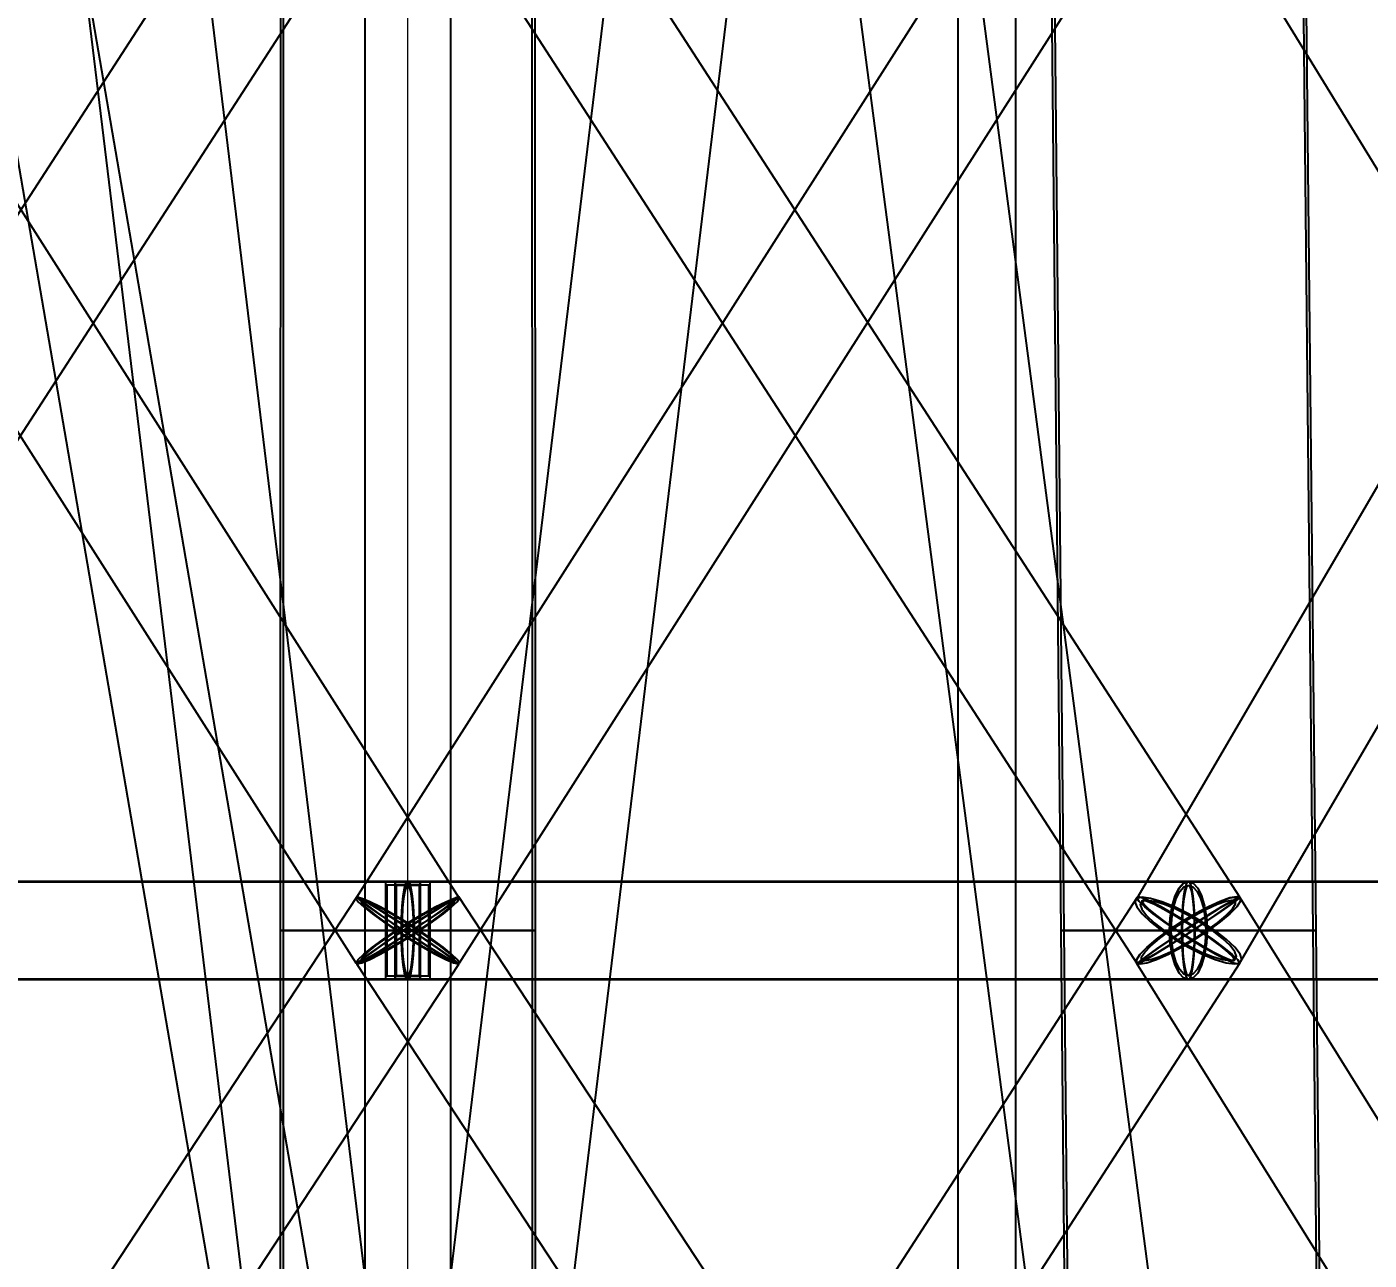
# Model space of a CAD drawing. Header units: millimetres. Extents: x -123812 to 252100, y -3000 to 639000.
# Drawn here: x -1579 to 3984, y 403634 to 408745 of the extents above; entities that cross this region are included whole.
import ezdxf

# ---------------------------------------------------------------- set-up
doc = ezdxf.new("R2010")
doc.units = ezdxf.units.MM
for name, color, linetype, lineweight in [('D-BMK-AXIS', 7, 'Continuous', 13), ('D-STR-CORE', 7, 'Continuous', 25), ('D-STR-DIM', 7, 'Continuous', 13), ('D-STR-STRC', 7, 'Continuous', 25)]:
    doc.layers.add(name, color=color, linetype=linetype, lineweight=lineweight)
doc.styles.add('OpenSansCondensed-Light', font='OpenSansCondensed-Light.ttf')
doc.styles.add('TOWER_UNICODE', font='Arial Unicode.ttf')
doc.dimstyles.new('EZDXF', dxfattribs={"dimtxt": 0.25, "dimasz": 0.175, "dimexe": 0.375, "dimexo": 0.125, "dimgap": 0.1, "dimtad": 1, "dimlfac": 100, "dimzin": 12, "dimdsep": 46, "dimtxsty": 'OpenSansCondensed-Light', "dimblk": 'ARCHTICK', "dimcen": 2.5, "dimazin": 3, "dimtfac": 0.5, "dimtmove": 2, "dimatfit": 3})

# ---------------------------------------------------------------- blocks, each defined once
blk = doc.blocks.new('_ARCHTICK')
at = {"color": 0, "linetype": 'BYBLOCK', "const_width": 0.15}
blk.add_lwpolyline([(-0.5, -0.5), (0.5, 0.5)], dxfattribs=at)

msp = doc.modelspace()

# ---------------------------------------------------------------- linework, layer by layer
at = {"layer": 'D-BMK-AXIS'}
msp.add_line((0, -3000), (0, 639000), dxfattribs=at)
at = {"layer": 'D-STR-CORE'}
msp.add_lwpolyline([(2280, 375000), (2520, 375000), (2520, 452500), (2280, 452500)], close=True, dxfattribs=at)
msp.add_lwpolyline([(2280, 375000), (2520, 375000), (2520, 452500), (2280, 452500)], close=True, dxfattribs=at)
at = {"layer": 'D-STR-STRC'}
for points in [[(-4504.9, 424966), (-200.3, 399966), (-193.5, 399960.7), (-173.5, 399958.1), (-141.6, 399958.3), (-100.1, 399961.4), (-51.8, 399967.1), (0, 399975), (51.8, 399984.6), (100.1, 399995.3), (141.6, 400006.3), (173.5, 400016.9), (193.5, 400026.3), (200.3, 400034), (-4104.3, 425034)], [(-3286.1, 424969.5), (-252.2, 399969.5), (-243.6, 399966.9), (-218.4, 399966.6), (-178.3, 399968.6), (-126.1, 399972.7), (-65.3, 399978.7), (0, 399986.1), (65.3, 399994.5), (126.1, 400003.2), (178.3, 400011.7), (218.4, 400019.5), (243.6, 400025.9), (252.2, 400030.5), (-2781.8, 425030.5)], [(2781.8, 425030.6), (-252.2, 400030.6), (-243.6, 400029.4), (-218.4, 400026.3), (-178.3, 400021.3), (-126.1, 400014.9), (-65.3, 400007.5), (0, 399999.5), (65.3, 399991.6), (126.1, 399984.3), (178.3, 399978), (218.4, 399973.3), (243.6, 399970.3), (252.2, 399969.4), (3286.1, 424969.4)], [(-251.8, 424966.9), (3033.7, 399966.9), (3042.3, 399966.6), (3067.5, 399968.6), (3107.5, 399972.7), (3159.6, 399978.7), (3220.4, 399986.1), (3285.6, 399994.5), (3350.7, 400003.3), (3411.5, 400011.8), (3463.6, 400019.5), (3503.7, 400025.9), (3528.8, 400030.5), (3537.4, 400033.1), (251.8, 425033.1)], [(-212.5, 410138.2), (-3447.8, 405138.2), (-3445.2, 405133.5), (-3428.4, 405119.7), (-3398.3, 405097.7), (-3357.2, 405069.1), (-3307.8, 405035.8), (-3253.4, 405000), (-3197.7, 404964.2), (-3144.7, 404930.9), (-3097.8, 404902.3), (-3060.2, 404880.3), (-3034.6, 404866.5), (-3022.7, 404861.8), (212.5, 409861.8)], [(-3399.5, 409866.5), (-214.6, 404866.5), (-209.2, 404861.8), (-189.7, 404866.5), (-157.2, 404880.3), (-114, 404902.3), (-63, 404930.9), (-7.7, 404964.2), (48.1, 405000), (100.6, 405035.8), (146.2, 405069.1), (181.9, 405097.7), (205.2, 405119.7), (214.6, 405133.5), (-2970.4, 410133.5)], [(2970.4, 410133.5), (-214.6, 405133.5), (-205.2, 405119.7), (-181.9, 405097.7), (-146.2, 405069.1), (-100.6, 405035.8), (-48.1, 405000), (7.7, 404964.2), (63, 404930.9), (114, 404902.3), (157.2, 404880.3), (189.7, 404866.5), (209.2, 404861.8), (214.6, 404866.5), (3399.5, 409866.5)], [(-212.5, 409861.8), (3022.7, 404861.8), (3034.6, 404866.5), (3060.2, 404880.3), (3097.8, 404902.3), (3144.7, 404930.9), (3197.7, 404964.2), (3253.4, 405000), (3307.8, 405035.8), (3357.2, 405069.1), (3398.3, 405097.7), (3428.4, 405119.7), (3445.2, 405133.5), (3447.8, 405138.2), (212.5, 410138.2)], [(6466, 405133.5), (3400.9, 410133.5), (3386.3, 410138.2), (3357.9, 410133.5), (3317.8, 410119.7), (3268.6, 410097.7), (3213.6, 410069.1), (3156.8, 410035.8), (3101.8, 410000), (3052.5, 409964.2), (3012.3, 409930.9), (2983.8, 409902.3), (2969, 409880.3), (2968.9, 409866.5), (6034, 404866.5)], [(5938.9, 410133.5), (3021.4, 405133.5), (3013.8, 405119.7), (3021.2, 405097.7), (3043.3, 405069.1), (3078.4, 405035.8), (3124.3, 405000), (3177.7, 404964.2), (3235, 404930.9), (3292.3, 404902.3), (3345.7, 404880.3), (3391.7, 404866.5), (3426.9, 404861.8), (3449.1, 404866.5), (6366.6, 409866.5)], [(-3235.2, 404796.8), (0, 404796.8), (6.9, 404803.7), (13.3, 404824), (18.8, 404856.3), (23, 404898.4), (25.6, 404947.4), (26.5, 405000), (25.6, 405052.6), (23, 405101.6), (18.8, 405143.7), (13.3, 405176), (6.9, 405196.3), (0, 405203.2), (-3235.2, 405203.2)], [(-3235.2, 404796.8), (0, 404796.8), (6.9, 404803.7), (13.3, 404824), (18.8, 404856.3), (23, 404898.4), (25.6, 404947.4), (26.5, 405000), (25.6, 405052.6), (23, 405101.6), (18.8, 405143.7), (13.3, 405176), (6.9, 405196.3), (0, 405203.2), (-3235.2, 405203.2)], [(6250, 405203.2), (3235.2, 405203.2), (3215.1, 405196.3), (3196.4, 405176), (3180.3, 405143.7), (3167.9, 405101.6), (3160.1, 405052.6), (3157.5, 405000), (3160.1, 404947.4), (3167.9, 404898.4), (3180.3, 404856.3), (3196.4, 404824), (3215.1, 404803.7), (3235.2, 404796.8), (6250, 404796.8)], [(6250, 405203.2), (3235.2, 405203.2), (3215.1, 405196.3), (3196.4, 405176), (3180.3, 405143.7), (3167.9, 405101.6), (3160.1, 405052.6), (3157.5, 405000), (3160.1, 404947.4), (3167.9, 404898.4), (3180.3, 404856.3), (3196.4, 404824), (3215.1, 404803.7), (3235.2, 404796.8), (6250, 404796.8)], [(-3074, 399860.3), (211.5, 404860.3), (209.1, 404865), (192.4, 404879), (162.6, 404901.2), (121.7, 404930.1), (72.5, 404963.8), (18.4, 405000), (-37, 405036.2), (-89.9, 405069.9), (-136.6, 405098.8), (-174, 405121), (-199.6, 405135), (-211.5, 405139.7), (-3497.1, 400139.7)], [(213.6, 399865), (3448.8, 404865), (3439.6, 404879), (3416.4, 404901.2), (3380.8, 404930.1), (3335.4, 404963.8), (3283.1, 405000), (3227.5, 405036.2), (3172.5, 405069.9), (3121.8, 405098.8), (3078.8, 405121), (3046.4, 405135), (3026.9, 405139.7), (3021.6, 405135), (-213.6, 400135)], [(3497.1, 400139.7), (211.5, 405139.7), (199.6, 405135), (174, 405121), (136.6, 405098.8), (89.9, 405069.9), (37, 405036.2), (-18.4, 405000), (-72.5, 404963.8), (-121.7, 404930.1), (-162.6, 404901.2), (-192.4, 404879), (-209.1, 404865), (-211.5, 404860.3), (3074, 399860.3)], [(6562.3, 400135), (3450.3, 405135), (3435.6, 405139.7), (3407.2, 405135), (3367.1, 405121), (3318, 405098.8), (3263.3, 405069.9), (3206.6, 405036.2), (3151.9, 405000), (3102.9, 404963.8), (3062.9, 404930.1), (3034.6, 404901.2), (3020.1, 404879), (3020.1, 404865), (6132.1, 399865)]]:
    msp.add_lwpolyline(points, dxfattribs=at)
for points in [[(-177.8, 425000), (-177.8, 400000), (177.8, 400000), (177.8, 425000)], [(-177.8, 400000), (177.8, 400000), (177.8, 425000), (-177.8, 425000)], [(-529.2, 405000), (529.2, 405000), (528.1, 410000), (-528.1, 410000)], [(-529.2, 405000), (529.2, 405000), (528.1, 410000), (-528.1, 410000)], [(-516.6, 405000), (516.6, 405000), (516.2, 410000), (-516.2, 410000)], [(2656.8, 410000), (2706, 405000), (3764.5, 405000), (3713, 410000)], [(2668.7, 410000), (2718.6, 405000), (3751.9, 405000), (3701.1, 410000)], [(-5639.6, 404800), (92.5, 404800), (92.5, 405200), (-5639.6, 405200)], [(-5598.9, 404800), (51.8, 404800), (51.8, 405200), (-5598.9, 405200)], [(-5598.9, 404800), (51.8, 404800), (51.8, 405200), (-5598.9, 405200)], [(92.5, 405200), (-92.5, 405200), (-92.5, 404800), (92.5, 404800)], [(86.9, 405188), (-86.9, 405188), (-86.9, 404812), (86.9, 404812)], [(51.8, 405200), (-51.8, 405200), (-51.8, 404800), (51.8, 404800)], [(51.8, 405200), (-51.8, 405200), (-51.8, 404800), (51.8, 404800)], [(-51.8, 404800), (5598.9, 404800), (5598.9, 405200), (-51.8, 405200)], [(-51.8, 405200), (51.8, 405200), (51.8, 404800), (-51.8, 404800)], [(-51.8, 404800), (5598.9, 404800), (5598.9, 405200), (-51.8, 405200)], [(-51.8, 405200), (51.8, 405200), (51.8, 404800), (-51.8, 404800)], [(48.7, 405188), (-48.7, 405188), (-48.7, 404812), (48.7, 404812)], [(48.7, 405188), (-48.7, 405188), (-48.7, 404812), (48.7, 404812)], [(-48.7, 405188), (48.7, 405188), (48.7, 404812), (-48.7, 404812)], [(-48.7, 405188), (48.7, 405188), (48.7, 404812), (-48.7, 404812)], [(-26.5, 405000), (-25.6, 404947.4), (-23, 404898.4), (-18.8, 404856.3), (-13.3, 404824), (-6.9, 404803.7), (0, 404796.8), (6.9, 404803.7), (13.3, 404824), (18.8, 404856.3), (23, 404898.4), (25.6, 404947.4), (26.5, 405000), (25.6, 405052.6), (23, 405101.6), (18.8, 405143.7), (13.3, 405176), (6.9, 405196.3), (0, 405203.2), (-6.9, 405196.3), (-13.3, 405176), (-18.8, 405143.7), (-23, 405101.6), (-25.6, 405052.6)], [(-26.5, 405000), (-25.6, 404947.4), (-23, 404898.4), (-18.8, 404856.3), (-13.3, 404824), (-6.9, 404803.7), (0, 404796.8), (6.9, 404803.7), (13.3, 404824), (18.8, 404856.3), (23, 404898.4), (25.6, 404947.4), (26.5, 405000), (25.6, 405052.6), (23, 405101.6), (18.8, 405143.7), (13.3, 405176), (6.9, 405196.3), (0, 405203.2), (-6.9, 405196.3), (-13.3, 405176), (-18.8, 405143.7), (-23, 405101.6), (-25.6, 405052.6)], [(-26.5, 405000), (-25.6, 404947.4), (-23, 404898.4), (-18.8, 404856.3), (-13.3, 404824), (-6.9, 404803.7), (0, 404796.8), (3235.2, 404796.8), (3242.1, 404803.7), (3248.5, 404824), (3254, 404856.3), (3258.2, 404898.4), (3260.9, 404947.4), (3261.8, 405000), (3260.9, 405052.6), (3258.2, 405101.6), (3254, 405143.7), (3248.5, 405176), (3242.1, 405196.3), (3235.2, 405203.2), (0, 405203.2), (-6.9, 405196.3), (-13.3, 405176), (-18.8, 405143.7), (-23, 405101.6), (-25.6, 405052.6)], [(26.5, 405000), (25.6, 404947.4), (23, 404898.4), (18.8, 404856.3), (13.3, 404824), (6.9, 404803.7), (0, 404796.8), (-6.9, 404803.7), (-13.3, 404824), (-18.8, 404856.3), (-23, 404898.4), (-25.6, 404947.4), (-26.5, 405000), (-25.6, 405052.6), (-23, 405101.6), (-18.8, 405143.7), (-13.3, 405176), (-6.9, 405196.3), (0, 405203.2), (6.9, 405196.3), (13.3, 405176), (18.8, 405143.7), (23, 405101.6), (25.6, 405052.6)], [(-26.5, 405000), (-25.6, 404947.4), (-23, 404898.4), (-18.8, 404856.3), (-13.3, 404824), (-6.9, 404803.7), (0, 404796.8), (3235.2, 404796.8), (3242.1, 404803.7), (3248.5, 404824), (3254, 404856.3), (3258.2, 404898.4), (3260.9, 404947.4), (3261.8, 405000), (3260.9, 405052.6), (3258.2, 405101.6), (3254, 405143.7), (3248.5, 405176), (3242.1, 405196.3), (3235.2, 405203.2), (0, 405203.2), (-6.9, 405196.3), (-13.3, 405176), (-18.8, 405143.7), (-23, 405101.6), (-25.6, 405052.6)], [(26.5, 405000), (25.6, 404947.4), (23, 404898.4), (18.8, 404856.3), (13.3, 404824), (6.9, 404803.7), (0, 404796.8), (-6.9, 404803.7), (-13.3, 404824), (-18.8, 404856.3), (-23, 404898.4), (-25.6, 404947.4), (-26.5, 405000), (-25.6, 405052.6), (-23, 405101.6), (-18.8, 405143.7), (-13.3, 405176), (-6.9, 405196.3), (0, 405203.2), (6.9, 405196.3), (13.3, 405176), (18.8, 405143.7), (23, 405101.6), (25.6, 405052.6)], [(-24.4, 405000), (-23.6, 404951.5), (-21.2, 404906.4), (-17.3, 404867.6), (-12.2, 404837.9), (-6.3, 404819.2), (0, 404812.8), (6.3, 404819.2), (12.2, 404837.9), (17.3, 404867.6), (21.2, 404906.4), (23.6, 404951.5), (24.4, 405000), (23.6, 405048.5), (21.2, 405093.6), (17.3, 405132.4), (12.2, 405162.1), (6.3, 405180.8), (0, 405187.2), (-6.3, 405180.8), (-12.2, 405162.1), (-17.3, 405132.4), (-21.2, 405093.6), (-23.6, 405048.5)], [(-24.4, 405000), (-23.6, 404951.5), (-21.2, 404906.4), (-17.3, 404867.6), (-12.2, 404837.9), (-6.3, 404819.2), (0, 404812.8), (6.3, 404819.2), (12.2, 404837.9), (17.3, 404867.6), (21.2, 404906.4), (23.6, 404951.5), (24.4, 405000), (23.6, 405048.5), (21.2, 405093.6), (17.3, 405132.4), (12.2, 405162.1), (6.3, 405180.8), (0, 405187.2), (-6.3, 405180.8), (-12.2, 405162.1), (-17.3, 405132.4), (-21.2, 405093.6), (-23.6, 405048.5)], [(24.4, 405000), (23.6, 404951.5), (21.2, 404906.4), (17.3, 404867.6), (12.2, 404837.9), (6.3, 404819.2), (0, 404812.8), (-6.3, 404819.2), (-12.2, 404837.9), (-17.3, 404867.6), (-21.2, 404906.4), (-23.6, 404951.5), (-24.4, 405000), (-23.6, 405048.5), (-21.2, 405093.6), (-17.3, 405132.4), (-12.2, 405162.1), (-6.3, 405180.8), (0, 405187.2), (6.3, 405180.8), (12.2, 405162.1), (17.3, 405132.4), (21.2, 405093.6), (23.6, 405048.5)], [(24.4, 405000), (23.6, 404951.5), (21.2, 404906.4), (17.3, 404867.6), (12.2, 404837.9), (6.3, 404819.2), (0, 404812.8), (-6.3, 404819.2), (-12.2, 404837.9), (-17.3, 404867.6), (-21.2, 404906.4), (-23.6, 404951.5), (-24.4, 405000), (-23.6, 405048.5), (-21.2, 405093.6), (-17.3, 405132.4), (-12.2, 405162.1), (-6.3, 405180.8), (0, 405187.2), (6.3, 405180.8), (12.2, 405162.1), (17.3, 405132.4), (21.2, 405093.6), (23.6, 405048.5)], [(3313, 405000), (3310.3, 404947.4), (3302.6, 404898.4), (3290.2, 404856.3), (3274.1, 404824), (3255.4, 404803.7), (3235.2, 404796.8), (3215.1, 404803.7), (3196.4, 404824), (3180.3, 404856.3), (3167.9, 404898.4), (3160.1, 404947.4), (3157.5, 405000), (3160.1, 405052.6), (3167.9, 405101.6), (3180.3, 405143.7), (3196.4, 405176), (3215.1, 405196.3), (3235.2, 405203.2), (3255.4, 405196.3), (3274.1, 405176), (3290.2, 405143.7), (3302.6, 405101.6), (3310.3, 405052.6)], [(3313, 405000), (3310.3, 404947.4), (3302.6, 404898.4), (3290.2, 404856.3), (3274.1, 404824), (3255.4, 404803.7), (3235.2, 404796.8), (3215.1, 404803.7), (3196.4, 404824), (3180.3, 404856.3), (3167.9, 404898.4), (3160.1, 404947.4), (3157.5, 405000), (3160.1, 405052.6), (3167.9, 405101.6), (3180.3, 405143.7), (3196.4, 405176), (3215.1, 405196.3), (3235.2, 405203.2), (3255.4, 405196.3), (3274.1, 405176), (3290.2, 405143.7), (3302.6, 405101.6), (3310.3, 405052.6)], [(3306.9, 405000), (3304.4, 404951.5), (3297.3, 404906.4), (3285.9, 404867.6), (3271.1, 404837.9), (3253.8, 404819.2), (3235.2, 404812.8), (3216.7, 404819.2), (3199.4, 404837.9), (3184.6, 404867.6), (3173.2, 404906.4), (3166, 404951.5), (3163.6, 405000), (3166, 405048.5), (3173.2, 405093.6), (3184.6, 405132.4), (3199.4, 405162.1), (3216.7, 405180.8), (3235.2, 405187.2), (3253.8, 405180.8), (3271.1, 405162.1), (3285.9, 405132.4), (3297.3, 405093.6), (3304.4, 405048.5)], [(3306.9, 405000), (3304.4, 404951.5), (3297.3, 404906.4), (3285.9, 404867.6), (3271.1, 404837.9), (3253.8, 404819.2), (3235.2, 404812.8), (3216.7, 404819.2), (3199.4, 404837.9), (3184.6, 404867.6), (3173.2, 404906.4), (3166, 404951.5), (3163.6, 405000), (3166, 405048.5), (3173.2, 405093.6), (3184.6, 405132.4), (3199.4, 405162.1), (3216.7, 405180.8), (3235.2, 405187.2), (3253.8, 405180.8), (3271.1, 405162.1), (3285.9, 405132.4), (3297.3, 405093.6), (3304.4, 405048.5)], [(3261.8, 405000), (3260.9, 404947.4), (3258.2, 404898.4), (3254, 404856.3), (3248.5, 404824), (3242.1, 404803.7), (3235.2, 404796.8), (3228.4, 404803.7), (3222, 404824), (3216.5, 404856.3), (3212.3, 404898.4), (3209.6, 404947.4), (3208.7, 405000), (3209.6, 405052.6), (3212.3, 405101.6), (3216.5, 405143.7), (3222, 405176), (3228.4, 405196.3), (3235.2, 405203.2), (3242.1, 405196.3), (3248.5, 405176), (3254, 405143.7), (3258.2, 405101.6), (3260.9, 405052.6)], [(3261.8, 405000), (3260.9, 404947.4), (3258.2, 404898.4), (3254, 404856.3), (3248.5, 404824), (3242.1, 404803.7), (3235.2, 404796.8), (3228.4, 404803.7), (3222, 404824), (3216.5, 404856.3), (3212.3, 404898.4), (3209.6, 404947.4), (3208.7, 405000), (3209.6, 405052.6), (3212.3, 405101.6), (3216.5, 405143.7), (3222, 405176), (3228.4, 405196.3), (3235.2, 405203.2), (3242.1, 405196.3), (3248.5, 405176), (3254, 405143.7), (3258.2, 405101.6), (3260.9, 405052.6)], [(3259.7, 405000), (3258.8, 404951.5), (3256.4, 404906.4), (3252.5, 404867.6), (3247.5, 404837.9), (3241.6, 404819.2), (3235.2, 404812.8), (3228.9, 404819.2), (3223, 404837.9), (3218, 404867.6), (3214.1, 404906.4), (3211.6, 404951.5), (3210.8, 405000), (3211.6, 405048.5), (3214.1, 405093.6), (3218, 405132.4), (3223, 405162.1), (3228.9, 405180.8), (3235.2, 405187.2), (3241.6, 405180.8), (3247.5, 405162.1), (3252.5, 405132.4), (3256.4, 405093.6), (3258.8, 405048.5)], [(3259.7, 405000), (3258.8, 404951.5), (3256.4, 404906.4), (3252.5, 404867.6), (3247.5, 404837.9), (3241.6, 404819.2), (3235.2, 404812.8), (3228.9, 404819.2), (3223, 404837.9), (3218, 404867.6), (3214.1, 404906.4), (3211.6, 404951.5), (3210.8, 405000), (3211.6, 405048.5), (3214.1, 405093.6), (3218, 405132.4), (3223, 405162.1), (3228.9, 405180.8), (3235.2, 405187.2), (3241.6, 405180.8), (3247.5, 405162.1), (3252.5, 405132.4), (3256.4, 405093.6), (3258.8, 405048.5)], [(48.1, 405000), (-7.7, 404964.2), (-63, 404930.9), (-114, 404902.3), (-157.2, 404880.3), (-189.7, 404866.5), (-209.2, 404861.8), (-214.6, 404866.5), (-205.2, 404880.3), (-181.9, 404902.3), (-146.2, 404930.9), (-100.6, 404964.2), (-48.1, 405000), (7.7, 405035.8), (63, 405069.1), (114, 405097.7), (157.2, 405119.7), (189.7, 405133.5), (209.2, 405138.2), (214.6, 405133.5), (205.2, 405119.7), (181.9, 405097.7), (146.2, 405069.1), (100.6, 405035.8)], [(-48.1, 405000), (7.7, 404964.2), (63, 404930.9), (114, 404902.3), (157.2, 404880.3), (189.7, 404866.5), (209.2, 404861.8), (214.6, 404866.5), (205.2, 404880.3), (181.9, 404902.3), (146.2, 404930.9), (100.6, 404964.2), (48.1, 405000), (-7.7, 405035.8), (-63, 405069.1), (-114, 405097.7), (-157.2, 405119.7), (-189.7, 405133.5), (-209.2, 405138.2), (-214.6, 405133.5), (-205.2, 405119.7), (-181.9, 405097.7), (-146.2, 405069.1), (-100.6, 405035.8)], [(-18.4, 405000), (37, 404963.8), (89.9, 404930.1), (136.6, 404901.2), (174, 404879), (199.6, 404865), (211.5, 404860.3), (209.1, 404865), (192.4, 404879), (162.6, 404901.2), (121.7, 404930.1), (72.5, 404963.8), (18.4, 405000), (-37, 405036.2), (-89.9, 405069.9), (-136.6, 405098.8), (-174, 405121), (-199.6, 405135), (-211.5, 405139.7), (-209.1, 405135), (-192.4, 405121), (-162.6, 405098.8), (-121.7, 405069.9), (-72.5, 405036.2)], [(18.4, 405000), (-37, 404963.8), (-89.9, 404930.1), (-136.6, 404901.2), (-174, 404879), (-199.6, 404865), (-211.5, 404860.3), (-209.1, 404865), (-192.4, 404879), (-162.6, 404901.2), (-121.7, 404930.1), (-72.5, 404963.8), (-18.4, 405000), (37, 405036.2), (89.9, 405069.9), (136.6, 405098.8), (174, 405121), (199.6, 405135), (211.5, 405139.7), (209.1, 405135), (192.4, 405121), (162.6, 405098.8), (121.7, 405069.9), (72.5, 405036.2)], [(43.3, 405000), (-7, 404967.7), (-56.8, 404937.7), (-102.8, 404911.9), (-141.7, 404892.1), (-171, 404879.6), (-188.6, 404875.4), (-193.4, 404879.6), (-185, 404892.1), (-164, 404911.9), (-131.9, 404937.7), (-90.7, 404967.7), (-43.3, 405000), (7, 405032.3), (56.8, 405062.3), (102.8, 405088.1), (141.7, 405107.9), (171, 405120.4), (188.6, 405124.6), (193.4, 405120.4), (185, 405107.9), (164, 405088.1), (131.9, 405062.3), (90.7, 405032.3)], [(-43.3, 405000), (7, 404967.7), (56.8, 404937.7), (102.8, 404911.9), (141.7, 404892.1), (171, 404879.6), (188.6, 404875.4), (193.4, 404879.6), (185, 404892.1), (164, 404911.9), (131.9, 404937.7), (90.7, 404967.7), (43.3, 405000), (-7, 405032.3), (-56.8, 405062.3), (-102.8, 405088.1), (-141.7, 405107.9), (-171, 405120.4), (-188.6, 405124.6), (-193.4, 405120.4), (-185, 405107.9), (-164, 405088.1), (-131.9, 405062.3), (-90.7, 405032.3)], [(-16.6, 405000), (33.4, 404967.4), (81, 404937), (123.2, 404910.9), (156.9, 404890.9), (179.9, 404878.3), (190.7, 404874), (188.5, 404878.3), (173.5, 404890.9), (146.6, 404910.9), (109.7, 404937), (65.4, 404967.4), (16.6, 405000), (-33.4, 405032.6), (-81, 405063), (-123.2, 405089.1), (-156.9, 405109.1), (-179.9, 405121.7), (-190.7, 405126), (-188.5, 405121.7), (-173.5, 405109.1), (-146.6, 405089.1), (-109.7, 405063), (-65.4, 405032.6)], [(16.6, 405000), (-33.4, 404967.4), (-81, 404937), (-123.2, 404910.9), (-156.9, 404890.9), (-179.9, 404878.3), (-190.7, 404874), (-188.5, 404878.3), (-173.5, 404890.9), (-146.6, 404910.9), (-109.7, 404937), (-65.4, 404967.4), (-16.6, 405000), (33.4, 405032.6), (81, 405063), (123.2, 405089.1), (156.9, 405109.1), (179.9, 405121.7), (190.7, 405126), (188.5, 405121.7), (173.5, 405109.1), (146.6, 405089.1), (109.7, 405063), (65.4, 405032.6)], [(3124.3, 405000), (3177.7, 404964.2), (3235, 404930.9), (3292.3, 404902.3), (3345.7, 404880.3), (3391.7, 404866.5), (3426.9, 404861.8), (3449.1, 404866.5), (3456.7, 404880.3), (3449.2, 404902.3), (3427.2, 404930.9), (3392, 404964.2), (3346.2, 405000), (3292.8, 405035.8), (3235.5, 405069.1), (3178.2, 405097.7), (3124.7, 405119.7), (3078.8, 405133.5), (3043.6, 405138.2), (3021.4, 405133.5), (3013.8, 405119.7), (3021.2, 405097.7), (3043.3, 405069.1), (3078.4, 405035.8)], [(3318.5, 405000), (3263.8, 404963.8), (3207.2, 404930.1), (3152.5, 404901.2), (3103.4, 404879), (3063.3, 404865), (3034.9, 404860.3), (3020.1, 404865), (3020.1, 404879), (3034.6, 404901.2), (3062.9, 404930.1), (3102.9, 404963.8), (3151.9, 405000), (3206.6, 405036.2), (3263.3, 405069.9), (3318, 405098.8), (3367.1, 405121), (3407.2, 405135), (3435.6, 405139.7), (3450.3, 405135), (3450.4, 405121), (3435.8, 405098.8), (3407.6, 405069.9), (3367.6, 405036.2)], [(3283.1, 405000), (3335.4, 404963.8), (3380.8, 404930.1), (3416.4, 404901.2), (3439.6, 404879), (3448.8, 404865), (3443.5, 404860.3), (3424.1, 404865), (3391.7, 404879), (3348.7, 404901.2), (3298, 404930.1), (3242.9, 404963.8), (3187.4, 405000), (3135.1, 405036.2), (3089.7, 405069.9), (3054.1, 405098.8), (3030.9, 405121), (3021.6, 405135), (3026.9, 405139.7), (3046.4, 405135), (3078.8, 405121), (3121.8, 405098.8), (3172.5, 405069.9), (3227.5, 405036.2)], [(3217.1, 405000), (3162.7, 404964.2), (3113.3, 404930.9), (3072.1, 404902.3), (3042.1, 404880.3), (3025.2, 404866.5), (3022.7, 404861.8), (3034.6, 404866.5), (3060.2, 404880.3), (3097.8, 404902.3), (3144.7, 404930.9), (3197.7, 404964.2), (3253.4, 405000), (3307.8, 405035.8), (3357.2, 405069.1), (3398.3, 405097.7), (3428.4, 405119.7), (3445.2, 405133.5), (3447.8, 405138.2), (3435.9, 405133.5), (3410.2, 405119.7), (3372.7, 405097.7), (3325.8, 405069.1), (3272.7, 405035.8)], [(3135.2, 405000), (3183.3, 404967.7), (3235, 404937.7), (3286.7, 404911.9), (3334.9, 404892.1), (3376.3, 404879.6), (3408, 404875.4), (3428.1, 404879.6), (3434.9, 404892.1), (3428.2, 404911.9), (3408.3, 404937.7), (3376.6, 404967.7), (3335.3, 405000), (3287.2, 405032.3), (3235.5, 405062.3), (3183.8, 405088.1), (3135.6, 405107.9), (3094.2, 405120.4), (3062.4, 405124.6), (3042.4, 405120.4), (3035.6, 405107.9), (3042.3, 405088.1), (3062.2, 405062.3), (3093.9, 405032.3)], [(3310.3, 405000), (3261, 404967.4), (3210, 404937), (3160.6, 404910.9), (3116.3, 404890.9), (3080.2, 404878.3), (3054.6, 404874), (3041.3, 404878.3), (3041.2, 404890.9), (3054.4, 404910.9), (3079.9, 404937), (3115.9, 404967.4), (3160.1, 405000), (3209.5, 405032.6), (3260.5, 405063), (3309.9, 405089.1), (3354.1, 405109.1), (3390.3, 405121.7), (3415.9, 405126), (3429.2, 405121.7), (3429.2, 405109.1), (3416.1, 405089.1), (3390.6, 405063), (3354.5, 405032.6)], [(3278.4, 405000), (3325.5, 404967.4), (3366.5, 404937), (3398.5, 404910.9), (3419.4, 404890.9), (3427.8, 404878.3), (3423, 404874), (3405.5, 404878.3), (3376.3, 404890.9), (3337.5, 404910.9), (3291.8, 404937), (3242.2, 404967.4), (3192.1, 405000), (3145, 405032.6), (3104, 405063), (3071.9, 405089.1), (3051, 405109.1), (3042.7, 405121.7), (3047.4, 405126), (3065, 405121.7), (3094.2, 405109.1), (3132.9, 405089.1), (3178.7, 405063), (3228.3, 405032.6)], [(3218.9, 405000), (3169.9, 404967.7), (3125.3, 404937.7), (3088.2, 404911.9), (3061.1, 404892.1), (3045.9, 404879.6), (3043.6, 404875.4), (3054.4, 404879.6), (3077.5, 404892.1), (3111.3, 404911.9), (3153.6, 404937.7), (3201.4, 404967.7), (3251.6, 405000), (3300.6, 405032.3), (3345.2, 405062.3), (3382.3, 405088.1), (3409.4, 405107.9), (3424.6, 405120.4), (3426.9, 405124.6), (3416.1, 405120.4), (3393, 405107.9), (3359.2, 405088.1), (3316.9, 405062.3), (3269, 405032.3)], [(-530.4, 400000), (530.4, 400000), (529.2, 405000), (-529.2, 405000)], [(-530.4, 400000), (530.4, 400000), (529.2, 405000), (-529.2, 405000)], [(529.2, 405000), (511.2, 405000), (458.3, 405000), (374.2, 405000), (264.6, 405000), (137, 405000), (0, 405000), (-137, 405000), (-264.6, 405000), (-374.2, 405000), (-458.3, 405000), (-511.2, 405000), (-529.2, 405000), (-511.2, 405000), (-458.3, 405000), (-374.2, 405000), (-264.6, 405000), (-137, 405000), (0, 405000), (137, 405000), (264.6, 405000), (374.2, 405000), (458.3, 405000), (511.2, 405000)], [(529.2, 405000), (511.2, 405000), (458.3, 405000), (374.2, 405000), (264.6, 405000), (137, 405000), (0, 405000), (-137, 405000), (-264.6, 405000), (-374.2, 405000), (-458.3, 405000), (-511.2, 405000), (-529.2, 405000), (-511.2, 405000), (-458.3, 405000), (-374.2, 405000), (-264.6, 405000), (-137, 405000), (0, 405000), (137, 405000), (264.6, 405000), (374.2, 405000), (458.3, 405000), (511.2, 405000)], [(529.2, 405000), (511.2, 405000), (458.3, 405000), (374.2, 405000), (264.6, 405000), (137, 405000), (0, 405000), (-137, 405000), (-264.6, 405000), (-374.2, 405000), (-458.3, 405000), (-511.2, 405000), (-529.2, 405000), (-511.2, 405000), (-458.3, 405000), (-374.2, 405000), (-264.6, 405000), (-137, 405000), (0, 405000), (137, 405000), (264.6, 405000), (374.2, 405000), (458.3, 405000), (511.2, 405000)], [(529.2, 405000), (511.2, 405000), (458.3, 405000), (374.2, 405000), (264.6, 405000), (137, 405000), (0, 405000), (-137, 405000), (-264.6, 405000), (-374.2, 405000), (-458.3, 405000), (-511.2, 405000), (-529.2, 405000), (-511.2, 405000), (-458.3, 405000), (-374.2, 405000), (-264.6, 405000), (-137, 405000), (0, 405000), (137, 405000), (264.6, 405000), (374.2, 405000), (458.3, 405000), (511.2, 405000)], [(-517.1, 400000), (517.1, 400000), (516.6, 405000), (-516.6, 405000)], [(516.6, 405000), (499, 405000), (447.4, 405000), (365.3, 405000), (258.3, 405000), (133.7, 405000), (0, 405000), (-133.7, 405000), (-258.3, 405000), (-365.3, 405000), (-447.4, 405000), (-499, 405000), (-516.6, 405000), (-499, 405000), (-447.4, 405000), (-365.3, 405000), (-258.3, 405000), (-133.7, 405000), (0, 405000), (133.7, 405000), (258.3, 405000), (365.3, 405000), (447.4, 405000), (499, 405000)], [(461.8, 405000), (446.1, 405000), (400, 405000), (326.6, 405000), (230.9, 405000), (119.5, 405000), (0, 405000), (-119.5, 405000), (-230.9, 405000), (-326.6, 405000), (-400, 405000), (-446.1, 405000), (-461.8, 405000), (-446.1, 405000), (-400, 405000), (-326.6, 405000), (-230.9, 405000), (-119.5, 405000), (0, 405000), (119.5, 405000), (230.9, 405000), (326.6, 405000), (400, 405000), (446.1, 405000)], [(461.8, 405000), (446.1, 405000), (400, 405000), (326.6, 405000), (230.9, 405000), (119.5, 405000), (0, 405000), (-119.5, 405000), (-230.9, 405000), (-326.6, 405000), (-400, 405000), (-446.1, 405000), (-461.8, 405000), (-446.1, 405000), (-400, 405000), (-326.6, 405000), (-230.9, 405000), (-119.5, 405000), (0, 405000), (119.5, 405000), (230.9, 405000), (326.6, 405000), (400, 405000), (446.1, 405000)], [(461.8, 405000), (446.1, 405000), (400, 405000), (326.6, 405000), (230.9, 405000), (119.5, 405000), (0, 405000), (-119.5, 405000), (-230.9, 405000), (-326.6, 405000), (-400, 405000), (-446.1, 405000), (-461.8, 405000), (-446.1, 405000), (-400, 405000), (-326.6, 405000), (-230.9, 405000), (-119.5, 405000), (0, 405000), (119.5, 405000), (230.9, 405000), (326.6, 405000), (400, 405000), (446.1, 405000)], [(461.8, 405000), (446.1, 405000), (400, 405000), (326.6, 405000), (230.9, 405000), (119.5, 405000), (0, 405000), (-119.5, 405000), (-230.9, 405000), (-326.6, 405000), (-400, 405000), (-446.1, 405000), (-461.8, 405000), (-446.1, 405000), (-400, 405000), (-326.6, 405000), (-230.9, 405000), (-119.5, 405000), (0, 405000), (119.5, 405000), (230.9, 405000), (326.6, 405000), (400, 405000), (446.1, 405000)], [(2706, 405000), (2755.2, 400000), (3815.9, 400000), (3764.5, 405000)], [(3764.5, 405000), (3746.4, 405000), (3693.6, 405000), (3609.5, 405000), (3499.9, 405000), (3372.2, 405000), (3235.2, 405000), (3098.3, 405000), (2970.6, 405000), (2861, 405000), (2776.9, 405000), (2724, 405000), (2706, 405000), (2724, 405000), (2776.9, 405000), (2861, 405000), (2970.6, 405000), (3098.3, 405000), (3235.2, 405000), (3372.2, 405000), (3499.9, 405000), (3609.5, 405000), (3693.6, 405000), (3746.4, 405000)], [(3764.5, 405000), (3746.4, 405000), (3693.6, 405000), (3609.5, 405000), (3499.9, 405000), (3372.2, 405000), (3235.2, 405000), (3098.3, 405000), (2970.6, 405000), (2861, 405000), (2776.9, 405000), (2724, 405000), (2706, 405000), (2724, 405000), (2776.9, 405000), (2861, 405000), (2970.6, 405000), (3098.3, 405000), (3235.2, 405000), (3372.2, 405000), (3499.9, 405000), (3609.5, 405000), (3693.6, 405000), (3746.4, 405000)], [(2718.6, 405000), (2768.4, 400000), (3802.7, 400000), (3751.9, 405000)], [(3751.9, 405000), (3734.3, 405000), (3682.7, 405000), (3600.6, 405000), (3493.6, 405000), (3369, 405000), (3235.2, 405000), (3101.5, 405000), (2976.9, 405000), (2869.9, 405000), (2787.8, 405000), (2736.2, 405000), (2718.6, 405000), (2736.2, 405000), (2787.8, 405000), (2869.9, 405000), (2976.9, 405000), (3101.5, 405000), (3235.2, 405000), (3369, 405000), (3493.6, 405000), (3600.6, 405000), (3682.7, 405000), (3734.3, 405000)], [(3697.1, 405000), (3681.3, 405000), (3635.2, 405000), (3561.8, 405000), (3466.2, 405000), (3354.8, 405000), (3235.2, 405000), (3115.7, 405000), (3004.3, 405000), (2908.7, 405000), (2835.3, 405000), (2789.1, 405000), (2773.4, 405000), (2789.1, 405000), (2835.3, 405000), (2908.7, 405000), (3004.3, 405000), (3115.7, 405000), (3235.2, 405000), (3354.8, 405000), (3466.2, 405000), (3561.8, 405000), (3635.2, 405000), (3681.3, 405000)], [(3697.1, 405000), (3681.3, 405000), (3635.2, 405000), (3561.8, 405000), (3466.2, 405000), (3354.8, 405000), (3235.2, 405000), (3115.7, 405000), (3004.3, 405000), (2908.7, 405000), (2835.3, 405000), (2789.1, 405000), (2773.4, 405000), (2789.1, 405000), (2835.3, 405000), (2908.7, 405000), (3004.3, 405000), (3115.7, 405000), (3235.2, 405000), (3354.8, 405000), (3466.2, 405000), (3561.8, 405000), (3635.2, 405000), (3681.3, 405000)]]:
    msp.add_lwpolyline(points, close=True, dxfattribs=at)

# ---------------------------------------------------------------- dimensions: what is measured, and where the dimension line sits
at = {"layer": 'D-STR-DIM'}
for base, p2 in [((-112000, 0), (0, 634000)), ((187000, 0), (0, 450000))]:
    msp.add_linear_dim(base=base, p1=(0, 0), p2=p2, angle=90, dimstyle='EZDXF', override={"dimtxt": 8400, "dimasz": 3750, "dimexe": 2100, "dimexo": 1800, "dimgap": 2100, "dimtad": 1, "dimdec": 0, "dimlfac": 1, "dimlunit": 2, "dimtxsty": 'TOWER_UNICODE', "dimclrd": 7, "dimclre": 7, "dimclrt": 7}, dxfattribs=at).render()

doc.saveas('drawing.dxf')
